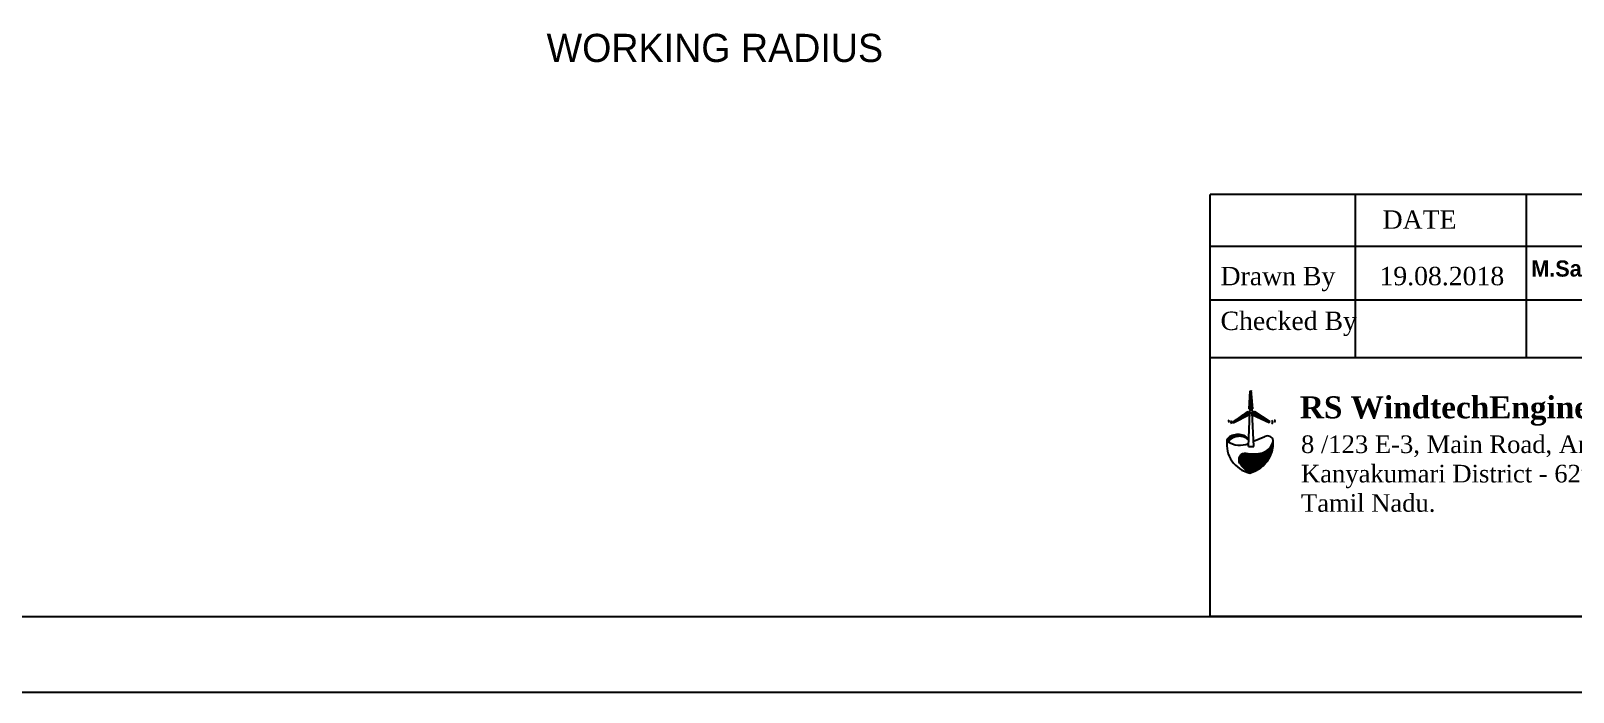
# Model space of a CAD drawing. Header units: millimetres. Extents: x -532461 to 503061443, y -184551 to 137919.
# Drawn here: x 76034 to 130864, y -184551 to -161066 of the extents above; entities that cross this region are included whole.
import ezdxf

# ---------------------------------------------------------------- set-up
doc = ezdxf.new("R2010")
doc.units = ezdxf.units.MM
doc.styles.get("Standard").update_dxf_attribs({"font": 'arial.ttf'})
pattern_1 = [(45, (119077.2726, -174733.7173), (-1.4039813, 1.4039813), [])]

msp = doc.modelspace()

# ---------------------------------------------------------------- hatches: boundary and pattern name
h = msp.add_hatch()
h.set_pattern_fill('ANSI31', color=0, scale=15.884236, angle=91.1556, style=0)
h.set_pattern_definition([(136.1556, (119559.5688, -174924.2962), (-1.375381, -1.4320107), [])])
h.paths.add_polyline_path([(119345.9, -174494.2), (119409.8, -174492.9), (119396.7, -173844.5), (119376.6, -173844.9)])
h.paths.add_polyline_path([(119409.8, -174492.9), (119473.7, -174491.6), (119416.9, -173844.1), (119396.7, -173844.5)])
h = msp.add_hatch()
h.set_pattern_fill('ANSI31', color=0, scale=15.884236, angle=-148.8444, style=0)
h.set_pattern_definition([(256.1556, (119625.12, -174298.8977), (1.927848, -0.4751094), [])])
h.paths.add_polyline_path([(119359.5, -174699), (119326.4, -174644.3), (118771.4, -174979.8), (118781.8, -174997.1)])
h.paths.add_polyline_path([(119326.4, -174644.3), (119293.3, -174589.6), (118761, -174962.6), (118771.4, -174979.8)])
h = msp.add_hatch()
h.set_pattern_fill('ANSI31', color=0, scale=15.884236, angle=-28.8444, style=0)
h.set_pattern_definition([(16.1556, (119050.7334, -174554.828), (-0.5524672, 1.90712), [])])
h.paths.add_polyline_path([(119530.1, -174584.8), (119499.2, -174640.8), (120067.3, -174953.7), (120077, -174936)])
h.paths.add_polyline_path([(119499.2, -174640.8), (119468.4, -174696.8), (120057.6, -174971.3), (120067.3, -174953.7)])
h = msp.add_hatch()
h.set_pattern_fill('ANSI31', color=0, scale=15.884236, style=0)
h.set_pattern_definition(pattern_1)
h.paths.add_polyline_path([(119326.9, -175588.6), (119327.9, -175563.3, 0.4308953), (118571.4, -175557.3, 0.4065256), (118580.7, -175651, 0.0318374), (118667.8, -175700.9, -0.3900145), (118668, -175577.8, -0.3617186)])
h = msp.add_hatch()
h.set_pattern_fill('ANSI31', color=0, scale=15.884236, style=0)
h.set_pattern_definition(pattern_1)
h.paths.add_polyline_path([(119235.6, -176071.1, 0.5968398), (118997.1, -176408.3, 0.1492614), (119364.8, -176771.8, 0.3604439), (120204.7, -175613.1, -0.2746931), (119821.5, -176049.4, -0.1014642)])

# ---------------------------------------------------------------- linework, layer by layer
at = {"color": 0, "ltscale": 2}
for p, q in [((165948.7, -166876.6), (117958.1, -166876.6)), ((123130.5, -172668.5), (123130.5, -166876.6)), ((129202.6, -172668.5), (129202.6, -166876.6)), ((117958.1, -168716.3), (137365.8, -168716.3)), ((117958.1, -170624.1), (137365.8, -170624.1)), ((117958.1, -172668.5), (165948.7, -172668.5))]:
    msp.add_line(p, q, dxfattribs=at)
at = {"color": 0}
for p, q in [((119345.9, -174494.2), (119376.6, -173844.9)), ((119410.7, -174539.5), (119396.7, -173844.5)), ((119473.7, -174491.6), (119416.9, -173844.1)), ((119293.3, -174589.6), (118761, -174962.6)), ((119366.3, -174620.2), (118771.4, -174979.8)), ((119359.5, -174699), (118781.8, -174997.1)), ((119359.5, -174699), (119293.3, -174589.6)), ((119317.2, -175830.7), (119365.7, -174619.2)), ((119345.9, -174494.2), (119473.7, -174491.6)), ((119506.5, -175830.7), (119457.9, -174619.2)), ((119458.4, -174618.3), (120067.3, -174953.7)), ((119530.1, -174584.8), (119468.4, -174696.8)), ((119468.4, -174696.8), (120057.6, -174971.3)), ((119530.1, -174584.8), (120077, -174936)), ((120077, -174936), (120057.6, -174971.3)), ((119317.2, -175830.7), (119506.5, -175830.7)), ((119498.9, -175641), (119906.1, -175476.5))]:
    msp.add_line(p, q, dxfattribs=at)
at = {"color": 7, "ltscale": 50}
for points in [[(-24914.3, -184550.8), (168632.4, -184550.8), (168632.4, -46127.4), (-24914.3, -46127.4)], [(-22230.5, -181867.1), (165948.7, -181867.1), (165948.7, -48811.1), (-22230.5, -48811.1)]]:
    msp.add_lwpolyline(points, close=True, dxfattribs=at)
at = {"color": 0}
msp.add_lwpolyline([(165948.7, -166876.6), (165948.7, -181867.1), (117958.1, -181867.1), (117958.1, -166876.6)], dxfattribs=at)
msp.add_circle((119411.8, -174592.7), 53.2, dxfattribs=at)
for centre, radius, start, end in [((118679.2, -174922), 67.5, 141.44225, 229.93426), ((118789.9, -174962.2), 90.9, 137.26959, 222.49561), ((120088.8, -174962.2), 90.9, 317.50439, 42.73041), ((120199.5, -174922), 67.5, 310.06574, 38.55775), ((118946.8, -175917.7), 520.4, 42.92328, 136.16722), ((120001.1, -175663.4), 209.7, 13.88513, 116.95505), ((119607, -175740.2), 1059.7, 172.3626, 256.78971), ((119016.1, -174993.1), 788.8, 236.4998, 292.7808), ((118990.9, -175979), 515, 49.28512, 128.82911), ((119085.5, -175685.6), 1121.6, 284.42009, 3.70564), ((119646, -175508.8), 568.3, 287.98796, 349.42757), ((119207.3, -176304.1), 234.6, 83.05505, 211.75339), ((119475.5, -174631.5), 1459.5, 260.54078, 283.71534)]:
    msp.add_arc(centre, radius, start, end, dxfattribs=at)

# ---------------------------------------------------------------- texts
at = {"color": 7, "ltscale": 50, "insert": (106331.4, -161678), "char_height": 1000, "attachment_point": 6}
msp.add_mtext('{\\fVijaya|b0|i0|c0|p34;WORKING RADIUS}', dxfattribs=at)
at = {"color": 0, "attachment_point": 1}
for s, insert, char_height, width in [('{\\fTimes New Roman|b0|i0|c0|p18;DATE}', (124089.8, -167441.1), 652.908, 532080.988), ('{\\fBradley Hand ITC|b1|i0|c0|p66;M.Sathish kumar}', (129375.5, -169219.4), 574.559, 468231.269), ('{\\fTimes New Roman|b0|i0|c0|p18;Drawn By}', (118328.4, -169447.4), 652.908, 532080.988), ('{\\fTimes New Roman|b0|i0|c0|p18;19.08.2018}', (123976.3, -169447.4), 652.908, 532080.988), ('{\\fTimes New Roman|b0|i0|c0|p18;Checked By}', (118328.4, -171037.3), 652.908, 532080.988), ('{\\fTimes New Roman|b1|i0|c0|p18;RS WindtechEngineers (P) Ltd.,}', (121148.8, -174044.6), 782.516, 637703.599), ('\\A1;{\\fTimes New Roman|b0|i0|c0|p18;8 /123 E-3, Main Road, Aralvaimozhi.\\PKanyakumari District - 629 301.\\PTamil Nadu.}', (121188.5, -175434.1), 626.013, 510162.879)]:
    msp.add_mtext(s, dxfattribs=dict(at, insert=insert, char_height=char_height, width=width))

doc.saveas('drawing.dxf')
